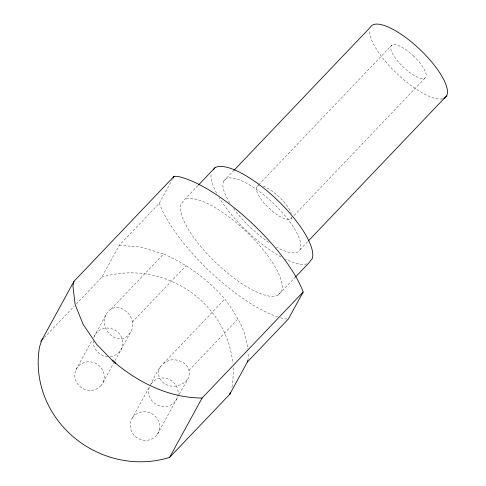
<?xml version="1.0" encoding="UTF-8"?>
<svg xmlns="http://www.w3.org/2000/svg" width="486" height="486" viewBox="0 0 486 486"><rect width="100%" height="100%" fill="white"/><g stroke="black" fill="none" stroke-linecap="round" stroke-linejoin="round"><path stroke-width="0.36" stroke-dasharray="2.43 1.82" d="M247.757 360.6L248.516 357.313L247.884 352.071M114.988 360.679L131.22 331.027C138.905 315.663 115.249 296.855 105.984 314.892L93.731 337.266M105.984 314.892C97.71 330.711 121.415 349.653 131.22 331.027M179.364 394.176C182.621 385.781 193.701 376.213 187.389 366.62A17.028 14.519 -12.4 0 0 178.07 360.393C161.48 356.165 155.97 374.749 149.907 385.927M160.593 366.408C157.92 370.332 157.829 375.629 160.423 379.615A17.028 14.519 -12.4 0 0 169.736 385.848C176.26 387.391 183.453 384.499 187.517 379.287M76.187 304.102L101.799 277.227L119.319 245.23L159.299 203.276L172.263 179.595M75.98 369.694L92.285 339.914M103.032 382.518L113.536 363.328M132.514 417.693L135.011 414.965A14.969 14.112 28.7 0 1 159.05 422.51A14.969 14.112 28.7 0 1 142.908 440.109A14.969 14.112 28.7 0 1 132.514 417.693L149.542 386.589M157.343 434.399L177.949 396.764M197.899 185.616L184.443 199.74L180.932 204.223A67.177 21.748 43.6 0 0 217.88 264.615A67.177 21.748 43.6 0 0 278.253 295.099L295.33 277.178M278.253 295.099L281.765 290.61A67.177 21.748 43.6 0 0 244.816 230.224A67.177 21.748 43.6 0 0 184.443 199.74M150.994 383.94L153.491 381.218A14.969 14.112 28.7 0 1 172.973 381.862A14.969 14.112 28.7 0 1 175.823 400.646L173.32 403.374A14.969 14.112 28.7 0 1 154.439 403.228A14.969 14.112 28.7 0 1 150.223 385.198M44.299 337.563L74.097 306.295M223.779 181.041L233.201 171.151M111.002 309.211L163.606 254.014C187.153 264.226 208.093 279.608 224.842 299.048C235.546 313.889 246.578 330.219 247.526 349.076M257.209 186.375L258.254 185.281M258.777 184.729L391.57 45.386M132.204 322.248L186.235 265.55M290.986 218.736L292.037 217.643M294.127 215.45L425.347 77.748M163.484 363.437L224.842 299.048M299.99 249.707L307.838 241.469M188.969 370.381L238.201 318.725M287.086 318.938L285.112 318.907A98.792 31.985 43.6 0 1 278.569 317.206M119.319 245.23L140.782 247.082L163.606 254.014M101.799 277.227A98.792 93.13 28.7 0 1 232.788 363.224M233.11 367.689A98.792 93.13 28.7 0 1 231.828 387.792M110.225 356.59A14.969 14.112 28.7 0 0 116.719 354.306L119.507 351.858A14.969 14.112 28.7 0 0 118.657 332.983A14.969 14.112 28.7 0 0 99.247 330.401L96.459 332.849A14.969 14.112 28.7 0 0 93.379 339.471M107.661 356.633A14.969 14.112 28.7 0 1 93.282 340.206M277.87 316.981A98.792 31.985 43.6 0 1 159.299 203.276M306.891 263.837A67.177 21.748 43.6 0 1 285.337 259.123M281.078 256.918A67.177 21.748 43.6 0 1 219.204 197.766M216.592 193.191A67.177 21.748 43.6 0 1 211.173 173.441M229.811 202.893A51.461 16.658 43.6 0 1 242.125 181.029A51.461 16.658 43.6 0 1 296.849 232.885A51.461 16.658 43.6 0 1 276.522 247.161M268.843 242.435A51.461 16.658 43.6 0 1 233.426 208.233M442.533 98.798A51.461 16.658 43.6 0 1 397.481 74.115A51.461 16.658 43.6 0 1 369.548 29.865M291.8 216.805A23.389 7.576 43.6 0 1 273.29 211.914L268.734 207.905A23.389 7.576 43.6 0 1 259.172 185.543M263.339 186.235A23.389 7.576 43.6 0 1 274.906 193.203L279.462 197.207A23.389 7.576 43.6 0 1 291.229 213.336M101.027 385.611L98.239 388.059A14.969 14.112 28.7 0 1 75.014 378.193A14.969 14.112 28.7 0 1 93.02 362.386A14.969 14.112 28.7 0 1 101.027 385.611M413.823 56.218L409.267 52.215A23.389 7.576 43.6 0 0 391.011 46.225A23.389 7.576 43.6 0 0 403.094 66.916L407.651 70.926A23.389 7.576 43.6 0 0 425.906 76.916A23.389 7.576 43.6 0 0 413.823 56.218"/><path stroke-width="0.73" d="M73.963 281.345L72.906 285.95L75.148 304.667L83.221 324.545L96.574 344.216L114.253 362.441L115.826 363.473C140.096 383.503 170.155 397.931 202.103 398.034L303.161 291.989A98.792 31.985 43.6 0 0 177.347 176.357L174.067 176.309L73.963 281.345L41.687 340.309L39.56 346.858A98.792 93.13 28.7 0 0 169.59 457.423L230.662 393.338M230.34 392.372L229.708 394.34L247.453 361.918L247.757 360.6M172.986 178.283L174.067 176.309M112.23 360.235L115.826 363.473L112.278 360.15M169.59 457.423L202.103 398.034M303.161 291.989L288.398 318.956L247.453 361.918M213.324 169.814L214.982 167.694A67.177 21.748 43.6 0 1 275.349 198.179A67.177 21.748 43.6 0 1 312.304 258.564L308.786 263.054L295.846 276.631M40.727 341.312L43.254 338.663M198.422 185.075L214.982 167.694M233.73 170.604L370.356 27.234A51.461 16.658 43.6 0 1 420.815 50.331A51.461 16.658 43.6 0 1 443.87 98.354M308.367 240.922L446.561 95.9"/></g></svg>
